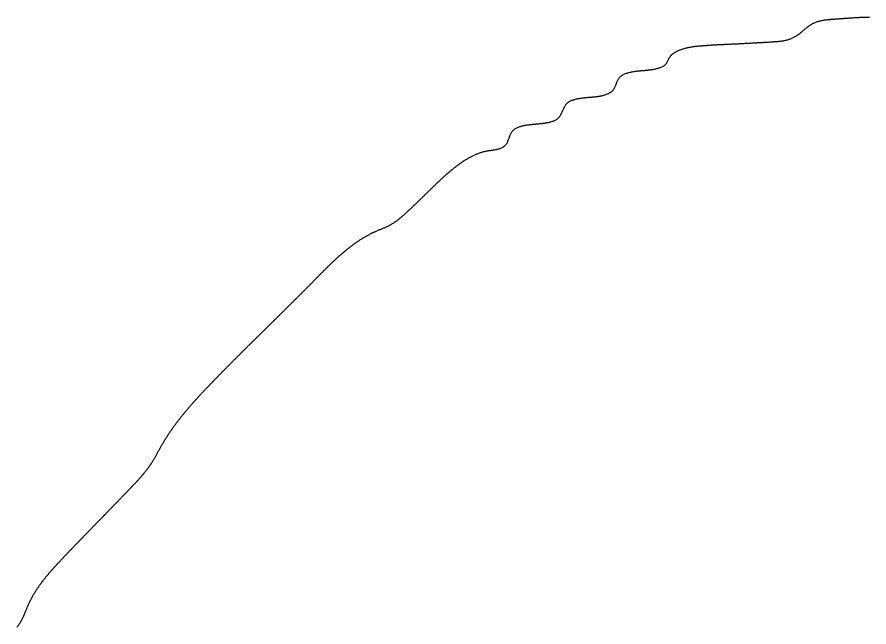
# Model space of a CAD drawing. Extents: x 40 to 225, y 4 to 261.
# Drawn here: x 79.73 to 102.21, y 245.31 to 261.41 of the extents above; entities that cross this region are included whole.
import ezdxf

# ---------------------------------------------------------------- set-up
doc = ezdxf.new("R2010")
doc.units = 0
doc.layers.get('0').update_dxf_attribs({"linetype": 'CONTINUOUS'})

msp = doc.modelspace()

# ---------------------------------------------------------------- linework, layer by layer
at = {"color": 7}
msp.add_polyline3d([(79.7316, 245.306, 0), (79.7434, 245.322, 0), (79.755, 245.338, 0), (79.7665, 245.354, 0), (79.7777, 245.37, 0), (79.7888, 245.386, 0), (79.7997, 245.402, 0), (79.8103, 245.419, 0), (79.8207, 245.435, 0), (79.8309, 245.452, 0), (79.8409, 245.469, 0), (79.8507, 245.486, 0), (79.8601, 245.503, 0), (79.8694, 245.52, 0), (79.8783, 245.538, 0), (79.887, 245.555, 0), (79.8955, 245.573, 0), (79.9037, 245.591, 0), (79.9118, 245.609, 0), (79.9197, 245.627, 0), (79.9274, 245.645, 0), (79.935, 245.663, 0), (79.9424, 245.681, 0), (79.9498, 245.7, 0), (79.9572, 245.718, 0), (79.9645, 245.736, 0), (79.9717, 245.755, 0), (79.979, 245.773, 0), (79.9863, 245.791, 0), (79.9937, 245.81, 0), (80.0011, 245.828, 0), (80.0086, 245.846, 0), (80.0162, 245.864, 0), (80.024, 245.883, 0), (80.0319, 245.901, 0), (80.0399, 245.919, 0), (80.0481, 245.937, 0), (80.0565, 245.955, 0), (80.065, 245.972, 0), (80.0736, 245.99, 0), (80.0824, 246.008, 0), (80.0912, 246.025, 0), (80.1003, 246.043, 0), (80.1094, 246.06, 0), (80.1187, 246.078, 0), (80.1281, 246.095, 0), (80.1376, 246.112, 0), (80.1473, 246.13, 0), (80.157, 246.147, 0), (80.1669, 246.164, 0), (80.1769, 246.181, 0), (80.187, 246.198, 0), (80.1972, 246.215, 0), (80.2075, 246.231, 0), (80.218, 246.248, 0), (80.2285, 246.265, 0), (80.2391, 246.281, 0), (80.2499, 246.298, 0), (80.2607, 246.314, 0), (80.2716, 246.331, 0), (80.2827, 246.347, 0), (80.2938, 246.363, 0), (80.305, 246.379, 0), (80.3163, 246.396, 0), (80.3277, 246.412, 0), (80.3391, 246.428, 0), (80.3507, 246.444, 0), (80.3623, 246.459, 0), (80.374, 246.475, 0), (80.3858, 246.491, 0), (80.3977, 246.507, 0), (80.4096, 246.522, 0), (80.4216, 246.538, 0), (80.4337, 246.553, 0), (80.4459, 246.569, 0), (80.4581, 246.584, 0), (80.4704, 246.6, 0), (80.4827, 246.615, 0), (80.4952, 246.63, 0), (80.5076, 246.646, 0), (80.5202, 246.661, 0), (80.5328, 246.676, 0), (80.5454, 246.691, 0), (80.5581, 246.706, 0), (80.5709, 246.721, 0), (80.5837, 246.736, 0), (80.5965, 246.751, 0), (80.6094, 246.766, 0), (80.6224, 246.781, 0), (80.6354, 246.796, 0), (80.6484, 246.811, 0), (80.6615, 246.826, 0), (80.6746, 246.84, 0), (80.6878, 246.855, 0), (80.701, 246.87, 0), (80.7142, 246.884, 0), (80.7274, 246.899, 0), (80.7407, 246.914, 0), (80.754, 246.928, 0), (80.7674, 246.943, 0), (80.7807, 246.957, 0), (80.7941, 246.972, 0), (80.8075, 246.986, 0), (80.8209, 247.001, 0), (80.8344, 247.015, 0), (80.8478, 247.03, 0), (80.8613, 247.044, 0), (80.8748, 247.059, 0), (80.8883, 247.073, 0), (80.9018, 247.088, 0), (80.9153, 247.102, 0), (80.9288, 247.116, 0), (80.9424, 247.131, 0), (80.9559, 247.145, 0), (80.9695, 247.159, 0), (80.983, 247.174, 0), (80.9966, 247.188, 0), (81.0101, 247.202, 0), (81.0237, 247.217, 0), (81.0373, 247.231, 0), (81.0509, 247.245, 0), (81.0645, 247.26, 0), (81.0781, 247.274, 0), (81.0917, 247.288, 0), (81.1053, 247.302, 0), (81.1189, 247.317, 0), (81.1326, 247.331, 0), (81.1462, 247.345, 0), (81.1598, 247.359, 0), (81.1735, 247.374, 0), (81.1871, 247.388, 0), (81.2008, 247.402, 0), (81.2144, 247.416, 0), (81.2281, 247.43, 0), (81.2418, 247.445, 0), (81.2554, 247.459, 0), (81.2691, 247.473, 0), (81.2828, 247.487, 0), (81.2965, 247.501, 0), (81.3102, 247.516, 0), (81.3239, 247.53, 0), (81.3376, 247.544, 0), (81.3513, 247.558, 0), (81.365, 247.572, 0), (81.3787, 247.586, 0), (81.3924, 247.6, 0), (81.4061, 247.615, 0), (81.4198, 247.629, 0), (81.4335, 247.643, 0), (81.4472, 247.657, 0), (81.4609, 247.671, 0), (81.4747, 247.685, 0), (81.4884, 247.699, 0), (81.5021, 247.713, 0), (81.5158, 247.727, 0), (81.5295, 247.741, 0), (81.5433, 247.756, 0), (81.557, 247.77, 0), (81.5707, 247.784, 0), (81.5845, 247.798, 0), (81.5982, 247.812, 0), (81.6119, 247.826, 0), (81.6256, 247.84, 0), (81.6394, 247.854, 0), (81.6531, 247.868, 0), (81.6668, 247.882, 0), (81.6806, 247.896, 0), (81.6943, 247.911, 0), (81.708, 247.925, 0), (81.7217, 247.939, 0), (81.7355, 247.953, 0), (81.7492, 247.967, 0), (81.7629, 247.981, 0), (81.7766, 247.995, 0), (81.7903, 248.009, 0), (81.8041, 248.023, 0), (81.8178, 248.037, 0), (81.8315, 248.051, 0), (81.8452, 248.065, 0), (81.8589, 248.079, 0), (81.8726, 248.094, 0), (81.8863, 248.108, 0), (81.9, 248.122, 0), (81.9137, 248.136, 0), (81.9274, 248.15, 0), (81.9411, 248.164, 0), (81.9548, 248.178, 0), (81.9685, 248.192, 0), (81.9822, 248.206, 0), (81.9959, 248.22, 0), (82.0096, 248.234, 0), (82.0233, 248.249, 0), (82.037, 248.263, 0), (82.0507, 248.277, 0), (82.0644, 248.291, 0), (82.0781, 248.305, 0), (82.0917, 248.319, 0), (82.1054, 248.333, 0), (82.1191, 248.347, 0), (82.1328, 248.361, 0), (82.1465, 248.376, 0), (82.1602, 248.39, 0), (82.1739, 248.404, 0), (82.1876, 248.418, 0), (82.2012, 248.432, 0), (82.2149, 248.446, 0), (82.2286, 248.46, 0), (82.2423, 248.475, 0), (82.256, 248.489, 0), (82.2697, 248.503, 0), (82.2834, 248.517, 0), (82.2971, 248.531, 0), (82.3108, 248.545, 0), (82.3244, 248.559, 0), (82.3381, 248.574, 0), (82.3518, 248.588, 0), (82.3655, 248.602, 0), (82.3792, 248.616, 0), (82.3929, 248.63, 0), (82.4066, 248.644, 0), (82.4203, 248.659, 0), (82.434, 248.673, 0), (82.4477, 248.687, 0), (82.4614, 248.701, 0), (82.4751, 248.715, 0), (82.4888, 248.73, 0), (82.5025, 248.744, 0), (82.5162, 248.758, 0), (82.5299, 248.772, 0), (82.5436, 248.786, 0), (82.5573, 248.801, 0), (82.571, 248.815, 0), (82.5847, 248.829, 0), (82.5985, 248.843, 0), (82.6122, 248.858, 0), (82.6259, 248.872, 0), (82.6396, 248.886, 0), (82.6533, 248.9, 0), (82.6671, 248.915, 0), (82.6808, 248.929, 0), (82.6945, 248.943, 0), (82.7082, 248.957, 0), (82.722, 248.972, 0), (82.7357, 248.986, 0), (82.7494, 249, 0), (82.7631, 249.015, 0), (82.7767, 249.029, 0), (82.7904, 249.043, 0), (82.804, 249.058, 0), (82.8177, 249.072, 0), (82.8312, 249.086, 0), (82.8448, 249.101, 0), (82.8583, 249.115, 0), (82.8718, 249.13, 0), (82.8853, 249.144, 0), (82.8987, 249.159, 0), (82.9121, 249.174, 0), (82.9254, 249.188, 0), (82.9387, 249.203, 0), (82.9519, 249.218, 0), (82.9651, 249.232, 0), (82.9782, 249.247, 0), (82.9913, 249.262, 0), (83.0043, 249.277, 0), (83.0172, 249.292, 0), (83.0301, 249.307, 0), (83.0429, 249.322, 0), (83.0556, 249.337, 0), (83.0683, 249.352, 0), (83.0809, 249.367, 0), (83.0934, 249.382, 0), (83.1058, 249.397, 0), (83.1182, 249.413, 0), (83.1304, 249.428, 0), (83.1426, 249.444, 0), (83.1546, 249.459, 0), (83.1666, 249.475, 0), (83.1785, 249.49, 0), (83.1903, 249.506, 0), (83.2019, 249.522, 0), (83.2135, 249.538, 0), (83.2249, 249.554, 0), (83.2363, 249.57, 0), (83.2475, 249.586, 0), (83.2586, 249.602, 0), (83.2696, 249.618, 0), (83.2805, 249.635, 0), (83.2912, 249.651, 0), (83.3019, 249.668, 0), (83.3123, 249.684, 0), (83.3227, 249.701, 0), (83.333, 249.718, 0), (83.3431, 249.734, 0), (83.3531, 249.751, 0), (83.363, 249.768, 0), (83.3729, 249.785, 0), (83.3827, 249.802, 0), (83.3924, 249.82, 0), (83.402, 249.837, 0), (83.4116, 249.854, 0), (83.4211, 249.871, 0), (83.4306, 249.888, 0), (83.4401, 249.906, 0), (83.4495, 249.923, 0), (83.459, 249.94, 0), (83.4684, 249.958, 0), (83.4778, 249.975, 0), (83.4872, 249.992, 0), (83.4967, 250.01, 0), (83.5062, 250.027, 0), (83.5157, 250.044, 0), (83.5253, 250.061, 0), (83.5349, 250.079, 0), (83.5445, 250.096, 0), (83.5543, 250.113, 0), (83.5641, 250.13, 0), (83.5739, 250.147, 0), (83.5839, 250.164, 0), (83.5939, 250.181, 0), (83.6039, 250.198, 0), (83.6141, 250.215, 0), (83.6243, 250.232, 0), (83.6345, 250.249, 0), (83.6449, 250.265, 0), (83.6553, 250.282, 0), (83.6657, 250.299, 0), (83.6762, 250.315, 0), (83.6868, 250.332, 0), (83.6975, 250.349, 0), (83.7082, 250.365, 0), (83.7189, 250.382, 0), (83.7297, 250.398, 0), (83.7406, 250.414, 0), (83.7516, 250.431, 0), (83.7626, 250.447, 0), (83.7736, 250.463, 0), (83.7847, 250.48, 0), (83.7959, 250.496, 0), (83.8071, 250.512, 0), (83.8184, 250.528, 0), (83.8297, 250.544, 0), (83.8411, 250.56, 0), (83.8525, 250.576, 0), (83.864, 250.592, 0), (83.8756, 250.608, 0), (83.8871, 250.624, 0), (83.8988, 250.64, 0), (83.9105, 250.656, 0), (83.9222, 250.672, 0), (83.934, 250.688, 0), (83.9458, 250.703, 0), (83.9577, 250.719, 0), (83.9696, 250.735, 0), (83.9816, 250.751, 0), (83.9936, 250.766, 0), (84.0057, 250.782, 0), (84.0178, 250.797, 0), (84.03, 250.813, 0), (84.0422, 250.828, 0), (84.0544, 250.844, 0), (84.0667, 250.859, 0), (84.079, 250.875, 0), (84.0914, 250.89, 0), (84.1038, 250.906, 0), (84.1162, 250.921, 0), (84.1287, 250.936, 0), (84.1412, 250.951, 0), (84.1538, 250.967, 0), (84.1664, 250.982, 0), (84.179, 250.997, 0), (84.1917, 251.012, 0), (84.2044, 251.027, 0), (84.2171, 251.043, 0), (84.2299, 251.058, 0), (84.2427, 251.073, 0), (84.2556, 251.088, 0), (84.2684, 251.103, 0), (84.2813, 251.118, 0), (84.2943, 251.133, 0), (84.3072, 251.148, 0), (84.3202, 251.163, 0), (84.3333, 251.178, 0), (84.3463, 251.192, 0), (84.3594, 251.207, 0), (84.3725, 251.222, 0), (84.3856, 251.237, 0), (84.3988, 251.252, 0), (84.412, 251.266, 0), (84.4252, 251.281, 0), (84.4385, 251.296, 0), (84.4517, 251.311, 0), (84.465, 251.325, 0), (84.4783, 251.34, 0), (84.4917, 251.355, 0), (84.505, 251.369, 0), (84.5184, 251.384, 0), (84.5318, 251.398, 0), (84.5452, 251.413, 0), (84.5586, 251.428, 0), (84.5721, 251.442, 0), (84.5856, 251.457, 0), (84.599, 251.471, 0), (84.6126, 251.486, 0), (84.6261, 251.5, 0), (84.6396, 251.515, 0), (84.6532, 251.529, 0), (84.6667, 251.543, 0), (84.6803, 251.558, 0), (84.6939, 251.572, 0), (84.7075, 251.587, 0), (84.7211, 251.601, 0), (84.7348, 251.615, 0), (84.7484, 251.63, 0), (84.7621, 251.644, 0), (84.7757, 251.658, 0), (84.7894, 251.673, 0), (84.8031, 251.687, 0), (84.8168, 251.701, 0), (84.8305, 251.715, 0), (84.8442, 251.73, 0), (84.8579, 251.744, 0), (84.8716, 251.758, 0), (84.8853, 251.772, 0), (84.899, 251.787, 0), (84.9128, 251.801, 0), (84.9265, 251.815, 0), (84.9402, 251.829, 0), (84.954, 251.843, 0), (84.9677, 251.857, 0), (84.9815, 251.872, 0), (84.9952, 251.886, 0), (85.009, 251.9, 0), (85.0227, 251.914, 0), (85.0365, 251.928, 0), (85.0502, 251.942, 0), (85.064, 251.956, 0), (85.0778, 251.97, 0), (85.0915, 251.984, 0), (85.1053, 251.998, 0), (85.1191, 252.013, 0), (85.1329, 252.027, 0), (85.1467, 252.041, 0), (85.1604, 252.055, 0), (85.1742, 252.069, 0), (85.188, 252.083, 0), (85.2018, 252.097, 0), (85.2156, 252.111, 0), (85.2294, 252.125, 0), (85.2432, 252.139, 0), (85.257, 252.153, 0), (85.2709, 252.167, 0), (85.2847, 252.181, 0), (85.2985, 252.195, 0), (85.3123, 252.209, 0), (85.3261, 252.223, 0), (85.34, 252.237, 0), (85.3538, 252.25, 0), (85.3676, 252.264, 0), (85.3814, 252.278, 0), (85.3953, 252.292, 0), (85.4091, 252.306, 0), (85.423, 252.32, 0), (85.4368, 252.334, 0), (85.4507, 252.348, 0), (85.4645, 252.362, 0), (85.4784, 252.376, 0), (85.4922, 252.39, 0), (85.5061, 252.403, 0), (85.5199, 252.417, 0), (85.5338, 252.431, 0), (85.5477, 252.445, 0), (85.5615, 252.459, 0), (85.5754, 252.473, 0), (85.5893, 252.487, 0), (85.6032, 252.5, 0), (85.617, 252.514, 0), (85.6309, 252.528, 0), (85.6448, 252.542, 0), (85.6587, 252.556, 0), (85.6726, 252.57, 0), (85.6865, 252.583, 0), (85.7004, 252.597, 0), (85.7143, 252.611, 0), (85.7282, 252.625, 0), (85.7421, 252.639, 0), (85.756, 252.652, 0), (85.7699, 252.666, 0), (85.7838, 252.68, 0), (85.7977, 252.694, 0), (85.8116, 252.708, 0), (85.8255, 252.721, 0), (85.8394, 252.735, 0), (85.8533, 252.749, 0), (85.8673, 252.763, 0), (85.8812, 252.777, 0), (85.8951, 252.79, 0), (85.909, 252.804, 0), (85.923, 252.818, 0), (85.9369, 252.832, 0), (85.9508, 252.845, 0), (85.9648, 252.859, 0), (85.9787, 252.873, 0), (85.9926, 252.887, 0), (86.0066, 252.9, 0), (86.0205, 252.914, 0), (86.0345, 252.928, 0), (86.0484, 252.942, 0), (86.0624, 252.955, 0), (86.0763, 252.969, 0), (86.0903, 252.983, 0), (86.1042, 252.997, 0), (86.1182, 253.011, 0), (86.1321, 253.024, 0), (86.1461, 253.038, 0), (86.1601, 253.052, 0), (86.174, 253.066, 0), (86.188, 253.079, 0), (86.202, 253.093, 0), (86.2159, 253.107, 0), (86.2299, 253.121, 0), (86.2439, 253.134, 0), (86.2578, 253.148, 0), (86.2718, 253.162, 0), (86.2858, 253.176, 0), (86.2998, 253.189, 0), (86.3138, 253.203, 0), (86.3277, 253.217, 0), (86.3417, 253.231, 0), (86.3557, 253.244, 0), (86.3697, 253.258, 0), (86.3837, 253.272, 0), (86.3977, 253.286, 0), (86.4117, 253.299, 0), (86.4256, 253.313, 0), (86.4396, 253.327, 0), (86.4536, 253.341, 0), (86.4676, 253.355, 0), (86.4816, 253.368, 0), (86.4956, 253.382, 0), (86.5096, 253.396, 0), (86.5236, 253.41, 0), (86.5376, 253.423, 0), (86.5516, 253.437, 0), (86.5656, 253.451, 0), (86.5796, 253.465, 0), (86.5936, 253.479, 0), (86.6076, 253.492, 0), (86.6217, 253.506, 0), (86.6357, 253.52, 0), (86.6497, 253.534, 0), (86.6637, 253.548, 0), (86.6777, 253.562, 0), (86.6917, 253.575, 0), (86.7057, 253.589, 0), (86.7198, 253.603, 0), (86.7338, 253.617, 0), (86.7478, 253.631, 0), (86.7618, 253.645, 0), (86.7758, 253.658, 0), (86.7898, 253.672, 0), (86.8039, 253.686, 0), (86.8179, 253.7, 0), (86.8319, 253.714, 0), (86.8459, 253.728, 0), (86.86, 253.742, 0), (86.874, 253.756, 0), (86.888, 253.769, 0), (86.902, 253.783, 0), (86.9161, 253.797, 0), (86.9301, 253.811, 0), (86.9441, 253.825, 0), (86.9582, 253.839, 0), (86.9722, 253.853, 0), (86.9862, 253.867, 0), (87.0003, 253.881, 0), (87.0143, 253.895, 0), (87.0283, 253.909, 0), (87.0424, 253.923, 0), (87.0564, 253.937, 0), (87.0704, 253.951, 0), (87.0845, 253.965, 0), (87.0985, 253.979, 0), (87.1125, 253.992, 0), (87.1266, 254.006, 0), (87.1406, 254.021, 0), (87.1547, 254.035, 0), (87.1687, 254.049, 0), (87.1827, 254.063, 0), (87.1968, 254.077, 0), (87.2108, 254.091, 0), (87.2249, 254.105, 0), (87.2389, 254.119, 0), (87.2529, 254.133, 0), (87.267, 254.147, 0), (87.281, 254.161, 0), (87.2951, 254.175, 0), (87.3091, 254.189, 0), (87.3231, 254.203, 0), (87.3372, 254.217, 0), (87.3512, 254.232, 0), (87.3653, 254.246, 0), (87.3793, 254.26, 0), (87.3934, 254.274, 0), (87.4074, 254.288, 0), (87.4214, 254.302, 0), (87.4355, 254.317, 0), (87.4495, 254.331, 0), (87.4636, 254.345, 0), (87.4776, 254.359, 0), (87.4916, 254.373, 0), (87.5057, 254.388, 0), (87.5197, 254.402, 0), (87.5338, 254.416, 0), (87.5478, 254.43, 0), (87.5619, 254.445, 0), (87.5759, 254.459, 0), (87.59, 254.473, 0), (87.604, 254.487, 0), (87.6181, 254.502, 0), (87.6321, 254.516, 0), (87.6462, 254.53, 0), (87.6602, 254.545, 0), (87.6743, 254.559, 0), (87.6884, 254.573, 0), (87.7025, 254.588, 0), (87.7166, 254.602, 0), (87.7307, 254.616, 0), (87.7448, 254.63, 0), (87.7589, 254.645, 0), (87.7731, 254.659, 0), (87.7872, 254.673, 0), (87.8014, 254.687, 0), (87.8156, 254.702, 0), (87.8298, 254.716, 0), (87.844, 254.73, 0), (87.8582, 254.744, 0), (87.8724, 254.758, 0), (87.8867, 254.772, 0), (87.9009, 254.786, 0), (87.9152, 254.801, 0), (87.9295, 254.815, 0), (87.9438, 254.829, 0), (87.9582, 254.843, 0), (87.9725, 254.857, 0), (87.9869, 254.871, 0), (88.0013, 254.884, 0), (88.0157, 254.898, 0), (88.0302, 254.912, 0), (88.0446, 254.926, 0), (88.0591, 254.94, 0), (88.0737, 254.954, 0), (88.0882, 254.967, 0), (88.1028, 254.981, 0), (88.1174, 254.995, 0), (88.132, 255.008, 0), (88.1467, 255.022, 0), (88.1613, 255.035, 0), (88.1761, 255.049, 0), (88.1908, 255.062, 0), (88.2056, 255.075, 0), (88.2204, 255.089, 0), (88.2352, 255.102, 0), (88.2501, 255.115, 0), (88.265, 255.128, 0), (88.2799, 255.141, 0), (88.2949, 255.154, 0), (88.3099, 255.167, 0), (88.3249, 255.18, 0), (88.34, 255.193, 0), (88.3551, 255.206, 0), (88.3703, 255.219, 0), (88.3855, 255.231, 0), (88.4007, 255.244, 0), (88.416, 255.257, 0), (88.4313, 255.269, 0), (88.4467, 255.282, 0), (88.4621, 255.294, 0), (88.4775, 255.306, 0), (88.493, 255.318, 0), (88.5085, 255.331, 0), (88.5241, 255.343, 0), (88.5397, 255.355, 0), (88.5554, 255.367, 0), (88.5711, 255.378, 0), (88.5869, 255.39, 0), (88.6027, 255.402, 0), (88.6185, 255.413, 0), (88.6344, 255.425, 0), (88.6504, 255.436, 0), (88.6664, 255.448, 0), (88.6825, 255.459, 0), (88.6986, 255.47, 0), (88.7147, 255.481, 0), (88.7309, 255.492, 0), (88.7472, 255.503, 0), (88.7635, 255.514, 0), (88.7799, 255.525, 0), (88.7964, 255.535, 0), (88.8129, 255.546, 0), (88.8294, 255.556, 0), (88.846, 255.567, 0), (88.8627, 255.577, 0), (88.8794, 255.587, 0), (88.8962, 255.597, 0), (88.9131, 255.607, 0), (88.93, 255.617, 0), (88.9469, 255.626, 0), (88.964, 255.636, 0), (88.9811, 255.646, 0), (88.9982, 255.655, 0), (89.0155, 255.664, 0), (89.0327, 255.673, 0), (89.0501, 255.682, 0), (89.0675, 255.691, 0), (89.085, 255.7, 0), (89.1026, 255.709, 0), (89.1202, 255.717, 0), (89.1379, 255.726, 0), (89.1557, 255.734, 0), (89.1735, 255.742, 0), (89.1914, 255.751, 0), (89.2094, 255.759, 0), (89.2275, 255.766, 0), (89.2456, 255.774, 0), (89.2638, 255.782, 0), (89.282, 255.789, 0), (89.3003, 255.797, 0), (89.3185, 255.804, 0), (89.3368, 255.812, 0), (89.3551, 255.819, 0), (89.3734, 255.827, 0), (89.3916, 255.834, 0), (89.4098, 255.842, 0), (89.428, 255.849, 0), (89.4461, 255.857, 0), (89.4641, 255.865, 0), (89.482, 255.873, 0), (89.4999, 255.881, 0), (89.5176, 255.89, 0), (89.5352, 255.899, 0), (89.5527, 255.908, 0), (89.57, 255.917, 0), (89.5872, 255.926, 0), (89.6042, 255.936, 0), (89.6211, 255.946, 0), (89.6379, 255.956, 0), (89.6545, 255.966, 0), (89.671, 255.977, 0), (89.6874, 255.988, 0), (89.7036, 255.999, 0), (89.7198, 256.01, 0), (89.7358, 256.022, 0), (89.7517, 256.033, 0), (89.7675, 256.045, 0), (89.7833, 256.057, 0), (89.7989, 256.069, 0), (89.8144, 256.081, 0), (89.8298, 256.093, 0), (89.8452, 256.106, 0), (89.8605, 256.119, 0), (89.8757, 256.131, 0), (89.8908, 256.144, 0), (89.9058, 256.157, 0), (89.9208, 256.17, 0), (89.9357, 256.183, 0), (89.9506, 256.197, 0), (89.9654, 256.21, 0), (89.9801, 256.223, 0), (89.9948, 256.237, 0), (90.0095, 256.25, 0), (90.0241, 256.263, 0), (90.0386, 256.277, 0), (90.0532, 256.29, 0), (90.0677, 256.304, 0), (90.0822, 256.317, 0), (90.0966, 256.331, 0), (90.111, 256.345, 0), (90.1254, 256.358, 0), (90.1398, 256.372, 0), (90.1541, 256.385, 0), (90.1685, 256.399, 0), (90.1828, 256.413, 0), (90.197, 256.426, 0), (90.2113, 256.44, 0), (90.2255, 256.453, 0), (90.2397, 256.467, 0), (90.2539, 256.481, 0), (90.2681, 256.494, 0), (90.2823, 256.508, 0), (90.2964, 256.522, 0), (90.3105, 256.536, 0), (90.3247, 256.549, 0), (90.3388, 256.563, 0), (90.3529, 256.577, 0), (90.3669, 256.59, 0), (90.381, 256.604, 0), (90.3951, 256.618, 0), (90.4091, 256.632, 0), (90.4232, 256.645, 0), (90.4372, 256.659, 0), (90.4512, 256.673, 0), (90.4653, 256.686, 0), (90.4793, 256.7, 0), (90.4933, 256.714, 0), (90.5074, 256.728, 0), (90.5214, 256.742, 0), (90.5354, 256.755, 0), (90.5494, 256.769, 0), (90.5635, 256.783, 0), (90.5775, 256.797, 0), (90.5915, 256.81, 0), (90.6056, 256.824, 0), (90.6196, 256.838, 0), (90.6337, 256.852, 0), (90.6477, 256.865, 0), (90.6618, 256.879, 0), (90.6759, 256.893, 0), (90.69, 256.907, 0), (90.7041, 256.92, 0), (90.7182, 256.934, 0), (90.7323, 256.948, 0), (90.7465, 256.961, 0), (90.7606, 256.975, 0), (90.7748, 256.989, 0), (90.789, 257.002, 0), (90.8033, 257.016, 0), (90.8175, 257.03, 0), (90.8318, 257.043, 0), (90.8461, 257.057, 0), (90.8604, 257.07, 0), (90.8747, 257.084, 0), (90.8891, 257.097, 0), (90.9035, 257.111, 0), (90.9179, 257.124, 0), (90.9323, 257.138, 0), (90.9468, 257.151, 0), (90.9613, 257.164, 0), (90.9759, 257.178, 0), (90.9905, 257.191, 0), (91.0051, 257.204, 0), (91.0197, 257.217, 0), (91.0344, 257.23, 0), (91.0492, 257.243, 0), (91.0639, 257.257, 0), (91.0787, 257.27, 0), (91.0936, 257.283, 0), (91.1085, 257.295, 0), (91.1234, 257.308, 0), (91.1384, 257.321, 0), (91.1535, 257.334, 0), (91.1685, 257.347, 0), (91.1837, 257.359, 0), (91.1988, 257.372, 0), (91.2141, 257.384, 0), (91.2293, 257.397, 0), (91.2447, 257.409, 0), (91.2601, 257.422, 0), (91.2755, 257.434, 0), (91.291, 257.446, 0), (91.3066, 257.458, 0), (91.3222, 257.47, 0), (91.3379, 257.482, 0), (91.3537, 257.494, 0), (91.3695, 257.506, 0), (91.3854, 257.518, 0), (91.4013, 257.529, 0), (91.4174, 257.541, 0), (91.4335, 257.552, 0), (91.4496, 257.563, 0), (91.4659, 257.574, 0), (91.4822, 257.586, 0), (91.4986, 257.596, 0), (91.5151, 257.607, 0), (91.5317, 257.618, 0), (91.5483, 257.629, 0), (91.5651, 257.639, 0), (91.5819, 257.649, 0), (91.5988, 257.66, 0), (91.6158, 257.67, 0), (91.6329, 257.679, 0), (91.65, 257.689, 0), (91.6673, 257.699, 0), (91.6847, 257.708, 0), (91.7021, 257.718, 0), (91.7197, 257.727, 0), (91.7374, 257.736, 0), (91.7551, 257.745, 0), (91.773, 257.753, 0), (91.7909, 257.762, 0), (91.809, 257.77, 0), (91.8271, 257.778, 0), (91.8453, 257.786, 0), (91.8636, 257.794, 0), (91.882, 257.801, 0), (91.9005, 257.809, 0), (91.919, 257.816, 0), (91.9377, 257.822, 0), (91.9564, 257.829, 0), (91.9751, 257.835, 0), (91.9939, 257.841, 0), (92.0128, 257.847, 0), (92.0318, 257.852, 0), (92.0508, 257.858, 0), (92.0698, 257.862, 0), (92.0889, 257.867, 0), (92.1081, 257.871, 0), (92.1273, 257.875, 0), (92.1466, 257.879, 0), (92.1658, 257.882, 0), (92.1852, 257.885, 0), (92.2045, 257.888, 0), (92.2239, 257.89, 0), (92.2433, 257.893, 0), (92.2628, 257.895, 0), (92.2822, 257.898, 0), (92.3017, 257.9, 0), (92.3211, 257.903, 0), (92.3406, 257.906, 0), (92.36, 257.91, 0), (92.3795, 257.914, 0), (92.3989, 257.918, 0), (92.4183, 257.923, 0), (92.4377, 257.928, 0), (92.4571, 257.934, 0), (92.4763, 257.941, 0), (92.4953, 257.949, 0), (92.514, 257.957, 0), (92.5323, 257.966, 0), (92.5501, 257.976, 0), (92.5672, 257.986, 0), (92.5836, 257.998, 0), (92.5991, 258.01, 0), (92.6138, 258.023, 0), (92.6274, 258.037, 0), (92.6398, 258.051, 0), (92.6511, 258.067, 0), (92.6612, 258.083, 0), (92.6703, 258.1, 0), (92.6785, 258.118, 0), (92.6861, 258.136, 0), (92.6932, 258.155, 0), (92.6999, 258.174, 0), (92.7065, 258.193, 0), (92.713, 258.212, 0), (92.7196, 258.231, 0), (92.7265, 258.25, 0), (92.7337, 258.269, 0), (92.7414, 258.288, 0), (92.7495, 258.306, 0), (92.7582, 258.324, 0), (92.7675, 258.342, 0), (92.7775, 258.359, 0), (92.7882, 258.375, 0), (92.7997, 258.391, 0), (92.812, 258.406, 0), (92.8253, 258.419, 0), (92.8395, 258.433, 0), (92.8545, 258.445, 0), (92.8702, 258.456, 0), (92.8867, 258.467, 0), (92.9038, 258.477, 0), (92.9215, 258.486, 0), (92.9396, 258.494, 0), (92.9582, 258.502, 0), (92.9772, 258.51, 0), (92.9964, 258.516, 0), (93.0159, 258.523, 0), (93.0355, 258.528, 0), (93.0552, 258.534, 0), (93.0749, 258.539, 0), (93.0946, 258.543, 0), (93.1143, 258.548, 0), (93.1339, 258.552, 0), (93.1536, 258.555, 0), (93.1731, 258.559, 0), (93.1927, 258.562, 0), (93.2123, 258.565, 0), (93.2318, 258.567, 0), (93.2513, 258.57, 0), (93.2708, 258.572, 0), (93.2902, 258.574, 0), (93.3097, 258.576, 0), (93.3291, 258.578, 0), (93.3485, 258.58, 0), (93.3679, 258.581, 0), (93.3874, 258.583, 0), (93.4068, 258.585, 0), (93.4261, 258.586, 0), (93.4455, 258.588, 0), (93.4649, 258.589, 0), (93.4843, 258.591, 0), (93.5037, 258.593, 0), (93.5231, 258.594, 0), (93.5425, 258.596, 0), (93.5619, 258.598, 0), (93.5814, 258.6, 0), (93.6008, 258.603, 0), (93.6203, 258.605, 0), (93.6398, 258.608, 0), (93.6594, 258.611, 0), (93.6789, 258.614, 0), (93.6985, 258.617, 0), (93.7182, 258.621, 0), (93.7379, 258.625, 0), (93.7576, 258.629, 0), (93.7774, 258.633, 0), (93.7972, 258.638, 0), (93.817, 258.644, 0), (93.8367, 258.65, 0), (93.8563, 258.656, 0), (93.8756, 258.663, 0), (93.8946, 258.67, 0), (93.9133, 258.678, 0), (93.9315, 258.686, 0), (93.9491, 258.696, 0), (93.9662, 258.706, 0), (93.9826, 258.716, 0), (93.9983, 258.728, 0), (94.0131, 258.74, 0), (94.027, 258.753, 0), (94.04, 258.767, 0), (94.052, 258.782, 0), (94.0631, 258.798, 0), (94.0735, 258.814, 0), (94.0831, 258.831, 0), (94.0922, 258.849, 0), (94.1009, 258.867, 0), (94.1091, 258.885, 0), (94.1171, 258.904, 0), (94.1248, 258.923, 0), (94.1325, 258.942, 0), (94.1402, 258.96, 0), (94.148, 258.979, 0), (94.1561, 258.998, 0), (94.1644, 259.016, 0), (94.1732, 259.034, 0), (94.1824, 259.051, 0), (94.1923, 259.068, 0), (94.2028, 259.085, 0), (94.2142, 259.1, 0), (94.2264, 259.115, 0), (94.2397, 259.128, 0), (94.2539, 259.141, 0), (94.2689, 259.153, 0), (94.2848, 259.165, 0), (94.3014, 259.175, 0), (94.3186, 259.185, 0), (94.3365, 259.194, 0), (94.3548, 259.202, 0), (94.3736, 259.21, 0), (94.3927, 259.217, 0), (94.4121, 259.224, 0), (94.4317, 259.23, 0), (94.4515, 259.236, 0), (94.4713, 259.241, 0), (94.4911, 259.246, 0), (94.5108, 259.25, 0), (94.5306, 259.254, 0), (94.5502, 259.258, 0), (94.5699, 259.262, 0), (94.5895, 259.265, 0), (94.609, 259.268, 0), (94.6286, 259.271, 0), (94.6481, 259.273, 0), (94.6676, 259.276, 0), (94.687, 259.278, 0), (94.7065, 259.28, 0), (94.7259, 259.282, 0), (94.7453, 259.284, 0), (94.7647, 259.286, 0), (94.7841, 259.287, 0), (94.8034, 259.289, 0), (94.8228, 259.291, 0), (94.8422, 259.292, 0), (94.8615, 259.294, 0), (94.8809, 259.295, 0), (94.9003, 259.297, 0), (94.9197, 259.299, 0), (94.9391, 259.3, 0), (94.9585, 259.302, 0), (94.9779, 259.304, 0), (94.9974, 259.306, 0), (95.0168, 259.309, 0), (95.0363, 259.311, 0), (95.0558, 259.314, 0), (95.0754, 259.317, 0), (95.095, 259.32, 0), (95.1146, 259.323, 0), (95.1343, 259.327, 0), (95.154, 259.331, 0), (95.1737, 259.336, 0), (95.1935, 259.34, 0), (95.2133, 259.345, 0), (95.2331, 259.351, 0), (95.2528, 259.357, 0), (95.2723, 259.363, 0), (95.2916, 259.37, 0), (95.3105, 259.377, 0), (95.3291, 259.386, 0), (95.3471, 259.394, 0), (95.3646, 259.404, 0), (95.3816, 259.414, 0), (95.3978, 259.425, 0), (95.4132, 259.436, 0), (95.4278, 259.449, 0), (95.4415, 259.462, 0), (95.4542, 259.476, 0), (95.466, 259.491, 0), (95.4769, 259.507, 0), (95.4871, 259.524, 0), (95.4966, 259.541, 0), (95.5056, 259.559, 0), (95.5141, 259.577, 0), (95.5223, 259.595, 0), (95.5302, 259.614, 0), (95.5379, 259.633, 0), (95.5456, 259.652, 0), (95.5533, 259.671, 0), (95.5612, 259.689, 0), (95.5693, 259.708, 0), (95.5777, 259.726, 0), (95.5866, 259.744, 0), (95.596, 259.761, 0), (95.606, 259.778, 0), (95.6167, 259.794, 0), (95.6283, 259.809, 0), (95.6408, 259.824, 0), (95.6543, 259.837, 0), (95.6687, 259.85, 0), (95.684, 259.862, 0), (95.7, 259.873, 0), (95.7168, 259.883, 0), (95.7342, 259.893, 0), (95.7522, 259.902, 0), (95.7706, 259.91, 0), (95.7895, 259.917, 0), (95.8087, 259.924, 0), (95.8281, 259.931, 0), (95.8478, 259.937, 0), (95.8676, 259.942, 0), (95.8874, 259.948, 0), (95.9072, 259.952, 0), (95.927, 259.957, 0), (95.9467, 259.961, 0), (95.9664, 259.965, 0), (95.9861, 259.968, 0), (96.0057, 259.971, 0), (96.0253, 259.974, 0), (96.0448, 259.977, 0), (96.0644, 259.979, 0), (96.0838, 259.982, 0), (96.1033, 259.984, 0), (96.1227, 259.986, 0), (96.1421, 259.988, 0), (96.1615, 259.99, 0), (96.1809, 259.992, 0), (96.2002, 259.993, 0), (96.2196, 259.995, 0), (96.2389, 259.996, 0), (96.2582, 259.998, 0), (96.2774, 260, 0), (96.2967, 260.001, 0), (96.316, 260.003, 0), (96.3353, 260.005, 0), (96.3546, 260.007, 0), (96.3739, 260.009, 0), (96.3933, 260.011, 0), (96.4126, 260.013, 0), (96.4321, 260.016, 0), (96.4515, 260.018, 0), (96.4711, 260.021, 0), (96.4906, 260.024, 0), (96.5103, 260.027, 0), (96.53, 260.031, 0), (96.5498, 260.034, 0), (96.5697, 260.038, 0), (96.5897, 260.042, 0), (96.6097, 260.047, 0), (96.6299, 260.052, 0), (96.65, 260.057, 0), (96.67, 260.063, 0), (96.6898, 260.069, 0), (96.7093, 260.076, 0), (96.7284, 260.083, 0), (96.747, 260.091, 0), (96.765, 260.1, 0), (96.7824, 260.11, 0), (96.799, 260.12, 0), (96.8148, 260.131, 0), (96.8296, 260.144, 0), (96.8434, 260.157, 0), (96.856, 260.171, 0), (96.8675, 260.186, 0), (96.8779, 260.203, 0), (96.8875, 260.22, 0), (96.8965, 260.237, 0), (96.9051, 260.255, 0), (96.9135, 260.273, 0), (96.922, 260.291, 0), (96.9308, 260.309, 0), (96.94, 260.327, 0), (96.95, 260.344, 0), (96.9608, 260.361, 0), (96.9726, 260.376, 0), (96.9853, 260.391, 0), (96.9988, 260.405, 0), (97.013, 260.419, 0), (97.028, 260.432, 0), (97.0437, 260.444, 0), (97.0599, 260.456, 0), (97.0766, 260.467, 0), (97.0938, 260.477, 0), (97.1114, 260.487, 0), (97.1293, 260.497, 0), (97.1475, 260.506, 0), (97.1659, 260.515, 0), (97.1845, 260.523, 0), (97.2031, 260.531, 0), (97.2219, 260.539, 0), (97.2406, 260.546, 0), (97.2595, 260.553, 0), (97.2783, 260.559, 0), (97.2973, 260.566, 0), (97.3162, 260.572, 0), (97.3353, 260.577, 0), (97.3543, 260.583, 0), (97.3734, 260.588, 0), (97.3926, 260.593, 0), (97.4118, 260.597, 0), (97.431, 260.602, 0), (97.4503, 260.606, 0), (97.4696, 260.61, 0), (97.4889, 260.614, 0), (97.5083, 260.617, 0), (97.5277, 260.62, 0), (97.5471, 260.624, 0), (97.5666, 260.627, 0), (97.586, 260.629, 0), (97.6055, 260.632, 0), (97.6251, 260.635, 0), (97.6446, 260.637, 0), (97.6642, 260.639, 0), (97.6838, 260.641, 0), (97.7034, 260.643, 0), (97.723, 260.645, 0), (97.7426, 260.647, 0), (97.7623, 260.649, 0), (97.7819, 260.651, 0), (97.8016, 260.652, 0), (97.8212, 260.654, 0), (97.8409, 260.655, 0), (97.8606, 260.657, 0), (97.8803, 260.658, 0), (97.9, 260.66, 0), (97.9196, 260.661, 0), (97.9393, 260.663, 0), (97.959, 260.664, 0), (97.9787, 260.665, 0), (97.9984, 260.667, 0), (98.0181, 260.668, 0), (98.0378, 260.669, 0), (98.0575, 260.67, 0), (98.0772, 260.671, 0), (98.0969, 260.673, 0), (98.1167, 260.674, 0), (98.1364, 260.675, 0), (98.1561, 260.676, 0), (98.1758, 260.677, 0), (98.1955, 260.678, 0), (98.2152, 260.679, 0), (98.2349, 260.68, 0), (98.2546, 260.681, 0), (98.2743, 260.682, 0), (98.294, 260.683, 0), (98.3137, 260.684, 0), (98.3333, 260.685, 0), (98.353, 260.686, 0), (98.3727, 260.687, 0), (98.3924, 260.688, 0), (98.412, 260.689, 0), (98.4317, 260.69, 0), (98.4514, 260.691, 0), (98.471, 260.691, 0), (98.4907, 260.692, 0), (98.5103, 260.693, 0), (98.5299, 260.694, 0), (98.5496, 260.695, 0), (98.5692, 260.696, 0), (98.5888, 260.697, 0), (98.6084, 260.698, 0), (98.628, 260.699, 0), (98.6476, 260.7, 0), (98.6671, 260.7, 0), (98.6867, 260.701, 0), (98.7062, 260.702, 0), (98.7258, 260.703, 0), (98.7453, 260.704, 0), (98.7648, 260.705, 0), (98.7844, 260.706, 0), (98.8039, 260.707, 0), (98.8234, 260.708, 0), (98.8429, 260.709, 0), (98.8624, 260.71, 0), (98.8819, 260.711, 0), (98.9013, 260.712, 0), (98.9208, 260.713, 0), (98.9403, 260.714, 0), (98.9598, 260.715, 0), (98.9793, 260.716, 0), (98.9988, 260.717, 0), (99.0183, 260.718, 0), (99.0378, 260.719, 0), (99.0573, 260.72, 0), (99.0769, 260.721, 0), (99.0964, 260.722, 0), (99.1159, 260.723, 0), (99.1355, 260.724, 0), (99.1551, 260.725, 0), (99.1746, 260.726, 0), (99.1942, 260.728, 0), (99.2138, 260.729, 0), (99.2335, 260.73, 0), (99.2531, 260.731, 0), (99.2728, 260.732, 0), (99.2925, 260.733, 0), (99.3122, 260.734, 0), (99.3319, 260.735, 0), (99.3516, 260.736, 0), (99.3714, 260.738, 0), (99.3912, 260.739, 0), (99.411, 260.74, 0), (99.4309, 260.741, 0), (99.4507, 260.742, 0), (99.4706, 260.743, 0), (99.4906, 260.744, 0), (99.5106, 260.746, 0), (99.5306, 260.747, 0), (99.5506, 260.748, 0), (99.5707, 260.749, 0), (99.5908, 260.75, 0), (99.6109, 260.751, 0), (99.6311, 260.753, 0), (99.6513, 260.754, 0), (99.6715, 260.755, 0), (99.6917, 260.756, 0), (99.712, 260.758, 0), (99.7322, 260.759, 0), (99.7524, 260.761, 0), (99.7726, 260.762, 0), (99.7928, 260.764, 0), (99.8129, 260.766, 0), (99.833, 260.768, 0), (99.853, 260.77, 0), (99.873, 260.773, 0), (99.8929, 260.775, 0), (99.9127, 260.778, 0), (99.9324, 260.781, 0), (99.9521, 260.784, 0), (99.9716, 260.788, 0), (99.991, 260.792, 0), (100.01, 260.796, 0), (100.03, 260.8, 0), (100.049, 260.805, 0), (100.068, 260.81, 0), (100.086, 260.815, 0), (100.105, 260.821, 0), (100.123, 260.827, 0), (100.142, 260.834, 0), (100.16, 260.841, 0), (100.178, 260.848, 0), (100.195, 260.856, 0), (100.213, 260.864, 0), (100.23, 260.873, 0), (100.247, 260.882, 0), (100.264, 260.891, 0), (100.28, 260.902, 0), (100.297, 260.912, 0), (100.313, 260.923, 0), (100.329, 260.934, 0), (100.345, 260.946, 0), (100.361, 260.957, 0), (100.377, 260.969, 0), (100.392, 260.982, 0), (100.408, 260.994, 0), (100.423, 261.007, 0), (100.438, 261.019, 0), (100.454, 261.032, 0), (100.469, 261.045, 0), (100.484, 261.058, 0), (100.5, 261.071, 0), (100.515, 261.084, 0), (100.53, 261.097, 0), (100.546, 261.109, 0), (100.561, 261.122, 0), (100.577, 261.134, 0), (100.592, 261.146, 0), (100.608, 261.158, 0), (100.624, 261.17, 0), (100.64, 261.182, 0), (100.656, 261.193, 0), (100.672, 261.203, 0), (100.689, 261.214, 0), (100.706, 261.223, 0), (100.723, 261.233, 0), (100.74, 261.242, 0), (100.757, 261.25, 0), (100.775, 261.258, 0), (100.792, 261.266, 0), (100.81, 261.273, 0), (100.828, 261.28, 0), (100.847, 261.286, 0), (100.865, 261.292, 0), (100.884, 261.297, 0), (100.903, 261.303, 0), (100.922, 261.307, 0), (100.941, 261.312, 0), (100.96, 261.316, 0), (100.979, 261.32, 0), (100.999, 261.324, 0), (101.018, 261.327, 0), (101.038, 261.33, 0), (101.058, 261.333, 0), (101.078, 261.336, 0), (101.098, 261.338, 0), (101.118, 261.341, 0), (101.138, 261.343, 0), (101.158, 261.345, 0), (101.178, 261.347, 0), (101.198, 261.349, 0), (101.218, 261.35, 0), (101.238, 261.352, 0), (101.259, 261.353, 0), (101.279, 261.355, 0), (101.299, 261.356, 0), (101.319, 261.357, 0), (101.34, 261.359, 0), (101.36, 261.36, 0), (101.38, 261.362, 0), (101.4, 261.363, 0), (101.42, 261.364, 0), (101.44, 261.366, 0), (101.46, 261.367, 0), (101.48, 261.369, 0), (101.5, 261.37, 0), (101.52, 261.372, 0), (101.54, 261.373, 0), (101.56, 261.375, 0), (101.58, 261.376, 0), (101.6, 261.378, 0), (101.62, 261.379, 0), (101.639, 261.38, 0), (101.659, 261.382, 0), (101.679, 261.383, 0), (101.698, 261.385, 0), (101.718, 261.386, 0), (101.738, 261.387, 0), (101.758, 261.389, 0), (101.777, 261.39, 0), (101.797, 261.391, 0), (101.816, 261.393, 0), (101.836, 261.394, 0), (101.856, 261.395, 0), (101.875, 261.396, 0), (101.895, 261.397, 0), (101.914, 261.398, 0), (101.934, 261.399, 0), (101.953, 261.4, 0), (101.973, 261.401, 0), (101.992, 261.402, 0), (102.012, 261.403, 0), (102.031, 261.404, 0), (102.05, 261.405, 0), (102.07, 261.405, 0), (102.089, 261.406, 0), (102.109, 261.406, 0), (102.128, 261.407, 0), (102.148, 261.407, 0), (102.167, 261.408, 0), (102.186, 261.408, 0), (102.206, 261.408, 0), (102.225, 261.408, 0)], dxfattribs=at)

doc.saveas('drawing.dxf')
